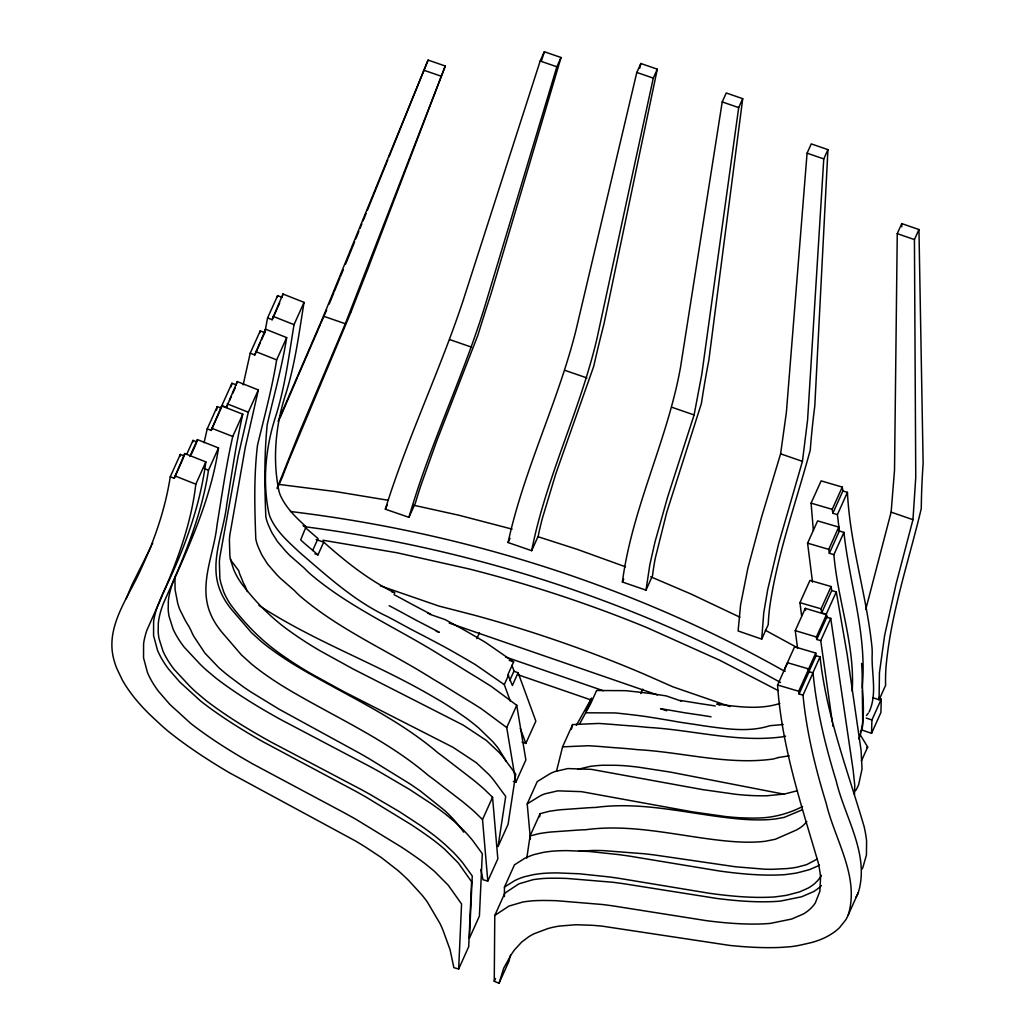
<?xml version="1.0" encoding="UTF-8"?>
<svg xmlns="http://www.w3.org/2000/svg" width="1035" height="1035" viewBox="0 0 1035 1035"><rect width="100%" height="100%" fill="white"/><g stroke="black" fill="none" stroke-linecap="round" stroke-linejoin="round"><path stroke-width="1.5" d="M504.381 896.582L504.446 887.098L514.473 864.82L524.409 858.52A145.586 67.78 24.2 0 1 534.487 854.457L543.246 852.413A180.983 84.262 24.2 0 1 552.884 851.132L556.351 850.899A225.772 105.117 24.2 0 1 567.154 850.628L589.303 851.482L618.788 854.612A413.728 192.626 24.2 0 1 629.836 856.178L719.014 870.94A372.548 173.453 24.2 0 0 731.486 872.557L734.539 872.906A310.798 144.706 24.2 0 0 746.533 874.058A293.021 136.426 24.2 0 0 752.393 874.497L758.112 874.808A252.268 117.447 24.2 0 0 766.482 875.08A240.418 111.935 24.2 0 0 771.929 875.105A227.855 106.087 24.2 0 0 777.246 875.015A213.236 99.282 24.2 0 0 784.97 874.64L795.229 873.255A145.586 67.78 24.2 0 0 801.646 871.716L809.758 869.555L817.961 865.92A133.774 62.281 24.2 0 0 819.435 865.053M510.384 955.189L509.078 960.972L499.038 983.25L494.251 981.284L494.782 915.457L504.808 893.166L518.871 883.851L533.128 879.659A210.092 97.807 24.2 0 1 543.569 878.469L547.399 878.288A277.859 129.362 24.2 0 1 559.353 878.249A289.515 134.796 24.2 0 1 567.374 878.482L612.759 882.26A409.019 190.427 24.2 0 1 623.872 883.748L716.737 898.432A370.504 172.496 24.2 0 0 726.143 899.544L729.222 899.881A313.243 145.844 24.2 0 0 741.345 900.955A296.398 138.004 24.2 0 0 747.283 901.343L753.066 901.614A255.943 119.167 24.2 0 0 761.527 901.795A244.726 113.941 24.2 0 0 767.026 901.77A232.966 108.468 24.2 0 0 772.408 901.614A217.829 101.417 24.2 0 0 780.209 901.136L801.685 896.763L813.497 891.665A141.549 65.904 24.2 0 0 820.25 886.659L821.402 885.546M873.191 697.771L879.09 699.815L885.624 685.299A97.122 29.924 -75.6 0 1 886.038 666.669C890.941 612.668 908.846 561.022 921.279 508.508A388.487 119.685 -75.6 0 1 923.129 463.473L918.951 229.537L901.77 223.599L897.254 233.638L894.525 470.149L891.122 512.144L865.739 609.473M852.193 691.199C855.117 644.805 837.664 600.507 833.899 554.644L843.926 532.365L839.359 531.02L838.764 527.087L817.624 520.877L807.585 543.168L812.501 582.071M861.676 729.921L871.548 733.323L871.897 719.998L881.251 699.22L878.715 697.538M881.251 699.22L880.901 712.546L871.548 733.323M879.09 699.815L879.439 672.789L884.602 635.529L896.155 583.662L912.961 519.686L915.755 477.484L914.435 239.577L918.951 229.537M761.708 639.112L763.752 612.811L767.711 589.614L778.527 544.138L802.435 461.364L807.585 419.964L823.769 158.924L827.948 149.648L811.259 143.891L807.08 153.167L786.354 412.629L780.597 453.822L761.553 517.177L747.839 568.37L740.581 604.88L738.11 630.962L761.708 639.112L768.242 624.61A95.944 24.788 -73.9 0 1 769.794 606.471C777.583 553.013 796.226 501.988 810.263 450.018A384.127 99.269 -73.9 0 1 814.804 405.901L827.948 149.648M170.283 476.721C165.302 508.702 154.745 539.546 141.083 568.836C128.366 598.023 103.966 627.753 114.419 661.52A195.123 90.847 24.2 0 0 116.722 668.312L122.285 679.956A184.139 85.737 24.2 0 0 126.645 687.085L128.262 689.465A186.015 86.604 24.2 0 0 135.494 699.052L137.5 701.445A177.295 82.541 24.2 0 0 143.943 708.626A134.11 62.436 24.2 0 0 151.136 715.806L161.046 725.069A208.721 97.174 24.2 0 0 168.86 731.836L177.697 738.68A267.302 124.446 24.2 0 0 186.947 745.42A277.846 129.362 24.2 0 0 193.26 749.832A288.467 134.304 24.2 0 0 199.664 754.179A302.44 140.812 24.2 0 0 206.185 758.448L212.783 762.653A344.034 160.179 24.2 0 0 222.835 768.824A319.763 148.872 24.2 0 0 229.654 772.886L355.458 840.963A315.623 146.944 24.2 0 1 365.588 847.135L381.333 857.549L397.531 870.176A142.131 66.175 24.2 0 1 404.763 876.684A137.655 64.092 24.2 0 1 409.252 881.083L421.84 894.887A141.032 65.658 24.2 0 1 427.339 902.003L440.043 923.582A282.749 131.639 24.2 0 1 443.174 930.724L450.057 949.664L453.86 967.647L458.66 969.006L461.558 903.982L448.233 885.21L434.454 871.341A210.092 97.807 24.2 0 0 424.247 863.022L420.508 860.227A277.859 129.362 24.2 0 0 408.773 852.012A289.515 134.796 24.2 0 0 400.881 846.746L356.105 819.409A409.019 190.427 24.2 0 0 345.121 813.277L253.148 764.14A370.504 172.496 24.2 0 1 243.859 758.81L240.819 757.025A313.243 145.844 24.2 0 1 228.851 749.78A296.398 138.004 24.2 0 1 223.004 746.106L217.311 742.418A255.943 119.167 24.2 0 1 209.005 736.804A244.726 113.941 24.2 0 1 203.597 733.013A232.966 108.468 24.2 0 1 198.319 729.183A217.829 101.417 24.2 0 1 190.673 723.374L169.818 704.382L158.484 691.302A141.549 65.904 24.2 0 1 152.106 681.767L151.045 679.879A141.174 65.735 24.2 0 1 147.436 672.414L143.542 657.846L143.593 643.796A266.034 123.851 24.2 0 1 144.499 638.66L145.34 635.27A379.315 176.597 24.2 0 1 146.892 630.199C167.774 583.274 189.923 535.871 195.809 484.186L205.836 461.908L184.735 453.55L174.229 478.274L170.283 476.721L180.31 454.443L184.256 455.995L184.735 453.55M174.954 576.417L175.057 589.51L177.722 603.353A159.545 74.287 24.2 0 0 179.78 609.499L185.123 620.133A149.389 69.552 24.2 0 0 188.978 626.55L191.035 630.548A114.07 53.108 24.2 0 0 193.739 636.266L204.904 653.098L218.708 667.562A131.665 61.298 24.2 0 0 224.996 672.944A140.126 65.244 24.2 0 0 229.447 676.502L243.147 686.722A173.751 80.898 24.2 0 0 250.496 691.716L279.101 709.221L359.611 753.234A351.551 163.672 24.2 0 1 370 759.237L409.963 783.909A280.019 130.371 24.2 0 1 420.611 791.206L445.011 810.767A165.613 77.108 24.2 0 1 452.243 817.986L454.456 820.38A174.449 81.222 24.2 0 1 460.303 827.457L463.719 832.127M646.008 590.157L649.864 564.605L655.026 541.835L667.653 496.981L694.097 414.944L701.782 374.424L738.692 107.601L742.716 98.674L726.247 92.982L722.223 101.922L680.551 367.089C667.51 440.302 632.126 507.926 622.397 582.006L646.008 590.157L652.542 575.641A95.259 19.367 -72 0 1 655.323 557.994L666.773 512.26L701.419 403.417A381.617 77.599 -72 0 1 708.833 360.296L742.716 98.674M854.483 794.582L854.768 785.345L853.125 769.924L830.743 618.374L826.784 617.183L826.447 614.699L805.282 608.36L795.255 630.638L797.545 648.117M264.714 333.05L267.586 317.913L277.613 295.635L282.167 297.446M526.802 858.054L530.062 835.957L540.102 813.665L549.042 811.349A285.324 132.842 24.2 0 1 560.647 809.745L584.801 808.024A222.835 103.746 24.2 0 1 595.694 807.442C644.714 800.818 692.945 815.127 741.513 819.177A197.711 92.05 24.2 0 0 751.358 819.759A181.241 84.378 24.2 0 0 756.067 819.875L760.647 819.901A152.3 70.91 24.2 0 0 767.22 819.694L769.341 819.565A132.493 61.686 24.2 0 0 775.422 818.957L784.129 817.404L801.866 809.991M539.636 816.835L540.102 813.665M205.836 461.908C199.833 507.745 183.48 551.461 163.09 592.745M218.514 447.935L208.488 470.213C201.45 517.034 182.587 560.75 163.323 603.612A525.715 244.765 24.2 0 0 161.589 608.502L161.072 610.133A340.709 158.627 24.2 0 0 159.726 615.036L159.028 618.322A245.386 114.251 24.2 0 0 158.316 623.303L158.174 631.764A170.697 79.475 24.2 0 0 159.067 638.698L162.974 651.106A131.704 61.324 24.2 0 0 165.639 656.513L167.748 660.162A133.774 62.281 24.2 0 0 174.152 669.412L189.871 686.283A145.586 67.78 24.2 0 0 196.107 692.182L206.107 700.566A213.236 99.282 24.2 0 0 213.676 706.219A227.855 106.087 24.2 0 0 218.89 709.932A240.418 111.935 24.2 0 0 224.233 713.633A252.268 117.447 24.2 0 0 232.474 719.105L238.102 722.702A293.021 136.426 24.2 0 0 243.885 726.285A310.798 144.706 24.2 0 0 255.723 733.362L258.737 735.109A372.548 173.453 24.2 0 0 271.067 742.056L359.417 788.579A413.728 192.626 24.2 0 1 370.349 794.595L399.458 811.699L421.271 826.008A225.772 105.117 24.2 0 1 431.854 833.667L435.243 836.267A180.983 84.262 24.2 0 1 444.649 844.12L453.149 852.115A145.586 67.78 24.2 0 1 462.839 863.009L472.271 875.998L469.373 938.331L479.412 916.053L482.297 853.72L472.866 840.731A145.586 67.78 24.2 0 0 463.175 829.837L454.675 821.842A180.983 84.262 24.2 0 0 445.283 813.989L441.893 811.388A225.772 105.117 24.2 0 0 431.297 803.729L409.498 789.42L380.375 772.317A413.728 192.626 24.2 0 0 369.456 766.301L281.106 719.778A372.548 173.453 24.2 0 1 268.764 712.83L265.749 711.084A310.798 144.706 24.2 0 1 253.911 704.007A293.021 136.426 24.2 0 1 248.141 700.423L242.5 696.827A252.268 117.447 24.2 0 1 234.272 691.354A240.418 111.935 24.2 0 1 228.916 687.654A227.855 106.087 24.2 0 1 223.702 683.928A213.236 99.282 24.2 0 1 216.134 678.274L206.133 669.904A145.586 67.78 24.2 0 1 199.91 664.004L184.178 647.134A133.774 62.281 24.2 0 1 177.774 637.883L175.665 634.235A131.704 61.324 24.2 0 1 173 628.814L169.093 616.42A170.697 79.475 24.2 0 1 168.2 609.486L168.343 601.024A245.386 114.251 24.2 0 1 169.054 596.044L169.753 592.757A340.709 158.627 24.2 0 1 171.098 587.841L171.616 586.211A525.715 244.765 24.2 0 1 173.35 581.321C192.613 538.472 211.476 494.756 218.514 447.935L197.4 439.616L189.884 456.332M211.166 430.405L221.192 408.126L217.246 406.587L207.22 428.878L211.166 430.405L221.658 405.927L242.772 414.181L232.746 436.472C226.083 465.685 221.904 495.351 217.052 524.887C214.038 554.385 198.008 585.124 210.752 614.311A115.894 53.962 24.2 0 0 213.171 619.383L215.125 622.811A121.625 56.627 24.2 0 0 221.387 631.609L241.414 654.909L251.143 663.72A132.493 61.686 24.2 0 0 257.081 668.468L259.151 670.046A152.3 70.91 24.2 0 0 265.607 674.755L270.096 677.86A181.241 84.378 24.2 0 0 274.728 680.965A197.711 92.05 24.2 0 0 284.431 687.124C332.558 716.207 385.188 738.485 428.244 775.383A222.835 103.746 24.2 0 1 438.905 783.404L462.541 801.62A285.324 132.842 24.2 0 1 473.849 811.142L482.517 819.539L487.808 881.095L482.996 879.724L480.822 869.542M242.772 414.181C235.967 443.963 231.801 474.224 226.781 504.33C223.612 533.245 208.203 563.428 220.778 592.033A115.894 53.962 24.2 0 0 223.198 597.091L225.151 600.533A121.625 56.627 24.2 0 0 231.413 609.33L251.44 632.631L261.169 641.441A132.493 61.686 24.2 0 0 267.108 646.189L269.178 647.768A152.3 70.91 24.2 0 0 275.633 652.477L280.123 655.582A181.241 84.378 24.2 0 0 284.767 658.687A197.711 92.05 24.2 0 0 294.457 664.845C342.585 693.929 395.215 716.194 438.271 753.105A222.835 103.746 24.2 0 1 448.931 761.126L472.581 779.342A285.324 132.842 24.2 0 1 483.888 788.864L492.544 797.26L497.835 858.817L487.808 881.095M179.948 456.37L180.31 454.443M258.349 389.949L248.309 412.24L238.218 455.943L219.86 556.985A465.025 216.509 24.2 0 0 219.368 561.889L219.86 578.371A180.025 83.822 24.2 0 0 220.947 583.391L223.625 591.684A132.428 61.66 24.2 0 0 225.953 596.755L227.816 600.184A130.695 60.845 24.2 0 0 231.193 605.397C244.765 623.419 260.665 639.785 279.049 652.956A219.524 102.206 24.2 0 0 296.398 664.742L301.754 668.092A283.215 131.859 24.2 0 0 310.086 673.099L343.077 691.264L453.11 747.361L476.333 762.717L488.792 774.426A82.645 38.476 24.2 0 1 494.018 780.571L505.701 796.445L498.042 846.591L508.069 824.313L515.728 774.167L504.045 758.293A82.645 38.476 24.2 0 0 498.818 752.147L486.359 740.439L463.15 725.082L353.103 668.985L320.113 650.821A283.215 131.859 24.2 0 1 311.781 645.814L306.425 642.463A219.524 102.206 24.2 0 1 289.075 630.677C270.691 617.507 254.791 601.141 241.22 583.106A130.695 60.845 24.2 0 1 237.856 577.892L235.98 574.477A132.428 61.66 24.2 0 1 233.651 569.405L230.973 561.099A180.025 83.822 24.2 0 1 229.886 556.093L229.395 539.597A465.025 216.509 24.2 0 1 229.886 534.707L245.334 447.146L258.349 389.949L237.261 381.553L226.432 407.376L221.878 405.565L231.905 383.286L236.51 384.891M265.594 329.221L264.805 332.675L260.251 330.877L250.224 353.155L254.765 354.953L265.594 329.221L286.682 337.604L276.656 359.882C272.011 388.707 264.287 416.872 257.508 445.218C253.782 476.191 254.623 507.836 255.8 538.937A106.152 49.421 24.2 0 0 256.486 541.9A102.349 47.649 24.2 0 0 258.634 547.942L260.044 550.982A91.145 42.435 24.2 0 0 262.165 555.446L267.522 563.959L275.815 573.636A104.936 48.852 24.2 0 0 280.291 578.229L294.483 590.61A73.783 34.349 24.2 0 0 299.632 595.733C339.635 630.069 388.837 651.041 433.07 679.115A360.284 167.735 24.2 0 1 446.447 687.136L460.381 695.779A510.63 237.739 24.2 0 1 481.301 708.729L506.71 727.553L515.844 782.24L513.308 781.36M286.682 337.604C282.037 366.998 273.887 395.642 267.224 424.596C264.132 455.064 264.533 486.101 265.827 516.646A106.152 49.421 24.2 0 0 266.512 519.622A102.349 47.649 24.2 0 0 268.66 525.664L270.07 528.704A91.145 42.435 24.2 0 0 272.192 533.167L277.561 541.68L285.841 551.357A104.936 48.852 24.2 0 0 290.33 555.95L304.51 568.331A73.783 34.349 24.2 0 0 309.672 573.455C349.662 607.791 398.876 628.762 443.096 656.837A360.284 167.735 24.2 0 1 456.474 664.845L470.408 673.5A510.63 237.739 24.2 0 1 491.34 686.451L516.737 705.275L525.871 759.962L515.844 782.24M267.586 317.913L272.14 319.724L282.956 294.005L304.044 302.375L294.018 324.654C288.856 356.118 284.935 388.034 275 418.528C265.607 448.44 262.489 481.314 268.673 512.144A81.881 38.127 24.2 0 0 269.773 516.245C275.142 529.545 286.048 539.804 296.398 549.365A88.531 41.219 24.2 0 0 302.324 554.747C329.001 577.646 355.303 601.542 387.582 616.64A518.147 241.246 24.2 0 1 401.632 624.208L411.865 629.759A941.928 438.542 24.2 0 1 444.636 646.966L450.937 650.459A742.897 345.871 24.2 0 1 475.324 664.599L504.291 684.627L510.371 701.212M304.044 302.375C298.895 333.826 294.962 365.756 285.026 396.25C275.646 426.161 272.528 459.035 278.713 489.865A81.881 38.127 24.2 0 0 279.799 493.954C285.104 507.098 295.816 517.293 306.062 526.737L300.68 539.843A88.531 41.219 24.2 0 0 306.619 545.225L314.239 551.629A59.396 27.66 24.2 0 0 317.965 554.902L323.709 542.146L316.128 539.52M192.626 442.268L192.989 440.405L196.935 441.958L197.4 439.616M531.667 550.685C545.962 477.678 580.195 410.494 597.04 338.264L653.279 78.117L657.303 69.19L640.833 63.497L636.81 72.437L575.809 330.928C557.71 402.822 523.852 469.916 508.069 542.534L531.667 550.685L538.2 536.169A95.181 14.167 -70.3 0 1 542.185 518.949L555.756 473.926L593.741 366.248A381.359 56.77 -70.3 0 1 603.935 324.084L657.303 69.19M207.22 428.878L204.076 442.682M217.246 406.587L216.522 410.067M221.658 405.927L221.192 408.126M221.503 407.272L221.878 405.565M231.905 383.286L231.154 386.702M236.886 383.222L237.261 381.553M250.224 353.155L243.16 384.813M259.876 332.546L260.251 330.877M277.238 297.304L277.613 295.635M282.581 295.622L282.956 294.005M639.746 68.219L640.833 63.497M499.038 983.25L503.709 968.178L511.445 954.296A282.749 131.639 24.2 0 1 514.887 949.418L521.756 941.992L528.484 936.921A141.032 65.658 24.2 0 1 534.254 933.686L547.347 928.757A137.655 64.092 24.2 0 1 551.978 927.502A142.131 66.175 24.2 0 1 559.417 926.066L575.977 924.734L591.994 925.29A315.623 146.944 24.2 0 1 602.254 926.157L729.339 945.369A319.763 148.872 24.2 0 0 736.247 946.055A344.034 160.179 24.2 0 0 746.429 946.87L753.144 947.258A302.44 140.812 24.2 0 0 759.755 947.517A288.467 134.304 24.2 0 0 766.275 947.633A277.846 129.362 24.2 0 0 772.705 947.633A267.302 124.446 24.2 0 0 782.137 947.336L791.167 946.65A208.721 97.174 24.2 0 0 799.201 945.356L809.409 943.053A134.11 62.436 24.2 0 0 816.848 940.918A177.295 82.541 24.2 0 0 823.549 938.279L825.645 937.283A186.015 86.604 24.2 0 0 833.24 932.82L834.947 931.578A184.139 85.737 24.2 0 0 839.605 927.567L845.673 919.947A195.123 90.847 24.2 0 0 848.286 914.849L858.313 892.571C869.892 854.289 844.78 817.443 836.228 781.024C825.387 745.73 816.537 709.674 813.044 672.854L809.098 671.689L808.749 668.959L787.583 662.723L777.557 685.002C781.593 745.782 800.974 803.859 818.012 861.87A379.315 176.597 24.2 0 1 819.28 867.912L819.927 871.819A266.034 123.851 24.2 0 1 820.561 877.473L819.875 891.316L815.295 902.96A141.174 65.735 24.2 0 1 811.362 907.824L810.224 908.937A141.549 65.904 24.2 0 1 803.47 913.944L791.659 919.041L770.182 923.427A217.829 101.417 24.2 0 1 762.381 923.906A232.966 108.468 24.2 0 1 756.999 924.048A244.726 113.941 24.2 0 1 751.488 924.074A255.943 119.167 24.2 0 1 743.039 923.893L737.256 923.621A296.398 138.004 24.2 0 1 731.318 923.233A313.243 145.844 24.2 0 1 719.196 922.159L716.116 921.836A370.504 172.496 24.2 0 1 706.711 920.71L613.833 906.026A409.019 190.427 24.2 0 0 602.732 904.538L557.335 900.76A289.515 134.796 24.2 0 0 549.326 900.528A277.859 129.362 24.2 0 0 537.372 900.566L533.542 900.748A210.092 97.807 24.2 0 0 523.102 901.938L508.845 906.13L494.782 915.457M556.481 771.334L562.574 746.843L572.601 724.565L598.528 723.452A510.63 237.739 24.2 0 1 619.745 725.043L633.886 726.091A360.284 167.735 24.2 0 1 647.444 727.372C692.493 729.791 737.619 742.988 782.809 736.778A73.783 34.349 24.2 0 0 785.578 736.105M571.462 729.158L572.601 724.565M408.941 517.332C429.434 446.059 462.153 379.056 484.212 308.339L556.856 66.783L561.035 57.507L544.345 51.75L540.166 61.026L462.981 301.004C439.668 371.332 407.311 438.374 385.33 509.194L408.941 517.332L415.462 502.829A95.725 8.823 -68.6 0 1 420.702 485.984L436.447 441.764L477.872 335.275A383.325 35.332 -68.6 0 1 490.939 294.108L561.035 57.507M541.421 60.961L544.345 51.75M126.102 598.773L132.118 584.542L151.11 546.545M861.56 728.743C865.376 711.562 861.935 693.553 862.181 676.049A464.456 216.237 24.2 0 0 862.077 670.68L861.612 663.422M277.302 487.666L298.973 433.445L345.302 323.735L445.283 66.02L428.089 60.082L323.463 316.192L278.092 421.284M860.434 731.551L860.965 730.141M445.283 66.02L366.895 271.455A387.181 15.383 -67 0 0 351.124 311.742M848.286 914.849C859.852 876.567 834.753 839.734 826.202 803.302C815.36 768.009 806.511 731.952 803.018 695.132L813.044 672.854M345.612 264.106L354.643 241.776M355.846 238.8L358.86 231.348M360.064 228.373L361.875 223.896M363.078 220.921L366.079 213.482M367.283 210.493L387.763 159.869M388.966 156.893L428.089 60.082M351.137 311.703L288.778 460.523A96.772 3.842 -67 0 0 282.361 477.07L277.134 488.662M858.765 738.912L859.399 737.438A124.562 57.999 24.2 0 0 860.848 732.78L861.353 731.202A136.348 63.484 24.2 0 0 862.75 724.604L862.323 692.053A467.548 217.686 24.2 0 0 862.323 690.267M279.993 418.036L297.394 377.542M320.928 323.205L326.646 309.995M298.015 376.106L320.32 324.615M162.34 594.426L156.919 607.92A379.315 176.597 24.2 0 0 155.366 612.992L154.525 616.381A266.034 123.851 24.2 0 0 153.62 621.505L153.568 635.568L157.462 650.135A141.174 65.735 24.2 0 0 161.072 657.6L162.133 659.476A141.549 65.904 24.2 0 0 168.511 669.011L179.844 682.091L200.712 701.096A217.829 101.417 24.2 0 0 208.345 706.905A232.966 108.468 24.2 0 0 213.624 710.735A244.726 113.941 24.2 0 0 219.032 714.525A255.943 119.167 24.2 0 0 227.351 720.14L233.043 723.827A296.398 138.004 24.2 0 0 238.891 727.502A313.243 145.844 24.2 0 0 250.845 734.746L253.886 736.532A370.504 172.496 24.2 0 0 263.188 741.862L355.16 790.986A409.019 190.427 24.2 0 1 366.144 797.131L410.908 824.468A289.515 134.796 24.2 0 1 418.8 829.734A277.859 129.362 24.2 0 1 430.534 837.949L434.286 840.731A210.092 97.807 24.2 0 1 444.481 849.049L458.259 862.918L471.585 881.704L468.7 946.727L458.66 969.006M174.229 478.274L183.622 457.379M186.727 454.339L192.989 440.405M191.294 454.481L196.301 443.342M226.432 407.376L228.308 403.197M229.563 400.416L231.452 396.237M232.707 393.442L235.204 387.879M254.765 354.953L260.419 342.43M261.661 339.635L264.171 334.072M272.14 319.724L279.657 303.009M312.609 550.581L318.03 538.549L305.493 527.759M385.33 509.194L387.297 504.834M508.069 542.534L510.035 538.187M476.812 638.647L479.438 632.799M429.745 614.273L445.024 619.551L460.963 628.18A742.897 345.871 24.2 0 1 485.35 642.308L513.658 661.87L507.913 674.626L512.39 685.481L518.121 672.724L513.696 671.197M504.291 684.627L508.586 675.092M509.725 680.487L514.02 670.965L511.937 665.272M506.71 727.553L516.737 705.275M482.517 819.539L492.544 797.26M522.028 742.108L525.832 743.428L535.858 721.149L518.121 672.724M622.397 582.006L623.704 579.108M530.412 839.139L527.216 803.872L537.243 781.593L549.546 773.999A82.645 38.476 24.2 0 1 555.006 771.541L567.84 768.565L591.438 769.367L702.429 789.576L735.769 794.298A283.215 131.859 24.2 0 0 744.217 795.087L749.651 795.462M579.652 723.892L590.869 703.257L596.613 690.5L625.425 690.668A742.897 345.871 24.2 0 1 650.096 693.476L666.204 695.895L681.483 701.174M494.251 981.284L495.506 978.502M640.794 693.566L642.761 689.181M813.342 530.438L811.091 503.152L821.117 480.874L842.27 487.071L842.865 490.991L832.839 513.269L837.393 514.615L839.424 531.434M832.839 513.269L832.231 509.349L842.27 487.071M837.393 514.615L847.432 492.337L842.865 490.991M801.633 615.954L799.939 602.655L809.965 580.376L831.118 586.547L831.713 590.571L821.687 612.849L826.24 614.195L826.81 618.063M833.899 554.644L829.333 553.298L828.737 549.365L838.764 527.087M829.333 553.298L839.359 531.02M821.687 612.849L821.091 608.826L831.118 586.547M826.24 614.195L836.28 591.916L831.713 590.571M832.386 722.456L820.716 640.652L816.757 639.462L816.408 636.978L826.447 614.699M816.757 639.462L826.784 617.183M820.716 640.652L830.743 618.374M808.231 669.774L815.748 653.072L794.582 646.784L784.556 669.076L784.776 671.094M803.018 695.132L799.059 693.967L798.722 691.238L808.749 668.959M808.568 672.401L816.097 655.685L815.748 653.072M799.059 693.967L809.098 671.689M812.527 673.578L820.043 656.863L816.097 655.685M861.418 760.945L867.692 747.024L859.93 734.294M151.925 544.798L152.727 543.052M869.128 711.925C877.538 693.864 871.25 673.022 872.207 653.771A464.456 216.237 24.2 0 0 872.104 648.402C866.903 595.966 850.007 545.225 847.432 492.337M576.327 725.354L591.658 698.107L585.913 710.864L590.183 703.27M821.454 875.338L819.862 877.861A131.704 61.324 24.2 0 1 816.964 881.354L814.713 883.502A133.774 62.281 24.2 0 1 807.934 888.198L799.732 891.847L791.62 893.994A145.586 67.78 24.2 0 1 785.19 895.534L774.93 896.918A213.236 99.282 24.2 0 1 767.22 897.293A227.855 106.087 24.2 0 1 761.902 897.384A240.418 111.935 24.2 0 1 756.456 897.358A252.268 117.447 24.2 0 1 748.085 897.086L742.367 896.776A293.021 136.426 24.2 0 1 736.493 896.336A310.798 144.706 24.2 0 1 724.513 895.184L721.46 894.835A372.548 173.453 24.2 0 1 708.988 893.218L619.797 878.456A413.728 192.626 24.2 0 0 608.761 876.891L579.277 873.773L557.115 872.906A225.772 105.117 24.2 0 0 546.325 873.178L542.857 873.411A180.983 84.262 24.2 0 0 533.219 874.691L524.46 876.736A145.586 67.78 24.2 0 0 514.382 880.798L504.446 887.098M855.57 790.727L856.488 789.2A174.022 81.015 24.2 0 0 858.714 784.465L862.039 768.966L861.068 750.284L847.173 654.443L836.28 591.916M868.326 713.167L866.489 715.495M527.216 803.872L539.52 796.277A82.645 38.476 24.2 0 1 544.979 793.819L557.813 790.843L581.411 791.646L692.389 811.854L725.729 816.576A283.215 131.859 24.2 0 0 734.177 817.365L739.624 817.741A219.524 102.206 24.2 0 0 757.258 818.038C773.054 817.857 788.554 813.691 802.552 806.537M817.352 859.011L806.627 864.652L797.041 867.201A131.665 61.298 24.2 0 1 790.585 868.184A140.126 65.244 24.2 0 1 786.031 868.637L772.045 869.309A173.751 80.898 24.2 0 1 764.567 869.18L735.562 866.787L654.211 854.923A351.551 163.672 24.2 0 0 643.705 853.72L603.172 850.602A280.019 130.371 24.2 0 0 592.343 850.485L579.031 851.197M779.821 703.451C759.561 710.062 737.476 706.646 716.776 704.046L719.83 705.094M866.787 747.503L867.692 747.024M797.48 790.701L784.478 794.013L767.284 795.747A219.524 102.206 24.2 0 1 749.651 795.462M577.75 769.341L590.338 766.366A183.919 85.633 24.2 0 1 602.318 765.253L615.89 765.292A238.503 111.043 24.2 0 1 626.511 765.874A339.998 158.29 24.2 0 1 638.259 767.142L670.538 772.123L783.741 794.13M530.062 835.957L539.015 833.641A285.324 132.842 24.2 0 1 550.607 832.024L574.774 830.316A222.835 103.746 24.2 0 1 585.668 829.734C634.688 823.097 682.919 837.406 731.486 841.455A197.711 92.05 24.2 0 0 741.319 842.037A181.241 84.378 24.2 0 0 746.041 842.167L750.608 842.179A152.3 70.91 24.2 0 0 757.193 841.972L759.302 841.843A132.493 61.686 24.2 0 0 765.383 841.248L775.396 839.243L796.277 830.07A121.625 56.627 24.2 0 0 802.888 825.71L804.984 823.666A115.894 53.962 24.2 0 0 806.808 821.492M778.113 757.555L789.136 755.848M783.159 724.5L769.794 725.729C748.628 732.56 725.6 728.782 704.046 725.884A518.147 241.246 24.2 0 0 689.853 723.698L679.516 722.158A941.928 438.542 24.2 0 0 646.448 716.634L640.07 715.754A742.897 345.871 24.2 0 0 615.385 712.947L585.901 712.792M562.574 746.843L588.501 745.73A510.63 237.739 24.2 0 1 609.718 747.322L623.846 748.37A360.284 167.735 24.2 0 1 637.405 749.651C682.466 752.083 727.592 765.292 772.783 759.069A73.783 34.349 24.2 0 0 778.113 757.568M279.579 484.483L335.806 491.612L388.034 500.254M290.512 511.523C463.499 532.352 632.954 585.616 784.828 671.379M304.212 526.647C470.822 548.356 633.782 600.352 780.519 682.505M322.907 540.218L397.065 552.781L468.777 568.875A1189.733 1033.435 1.5 0 1 647.237 627.753L719.739 660.265L778.32 690.643M711.032 716.802L708.341 716.349A518.147 241.246 24.2 0 0 694.136 714.176L683.812 712.636A938.163 436.783 24.2 0 0 664.25 709.273L660.459 708.652L666.566 710.76M680.318 700.423L701.2 703.813A513.877 239.253 24.2 0 1 715.276 705.973M413.845 505.274L458.893 515.236L512.079 529.105M811.091 503.152L832.231 509.349M807.585 543.168L828.737 549.365M799.939 602.655L821.091 608.826M777.557 685.002L798.722 691.238M795.255 630.638L816.408 636.978M538.329 536.816L577.258 549.352L625.528 566.818M636.81 72.437L653.279 78.117M722.223 101.922L738.692 107.601M540.166 61.026L556.856 66.783M807.08 153.167L823.769 158.924M423.574 70.121L440.755 76.06M897.254 233.638L914.435 239.577M565.071 370.401L586.91 377.943M672.258 407.402L694.097 414.944M449.708 339.596L471.546 347.139M780.597 453.822L802.435 461.364M323.463 316.192L345.302 323.735M891.122 512.144L912.961 519.686M866.256 718.044L871.897 719.998M303.074 525.702L306.062 526.737M314.938 553.854L317.965 554.902M380.363 585.849L438.866 606.044L474.146 615.139A1189.073 1032.865 1.5 0 1 643.938 674.057L672.944 686.852L729.96 706.53M391.877 591.891L394.93 592.939C368.538 579.936 345.483 561.539 323.709 542.146M427.882 613.289L430.922 614.337L410.248 603.379A513.877 239.253 24.2 0 0 396.314 595.862L394.037 594.672M449.216 623.07L657.354 694.912M436.227 631.246L439.28 632.307L435.528 630.315A938.163 436.783 24.2 0 0 416.148 620.237L405.914 614.687A518.147 241.246 24.2 0 0 391.864 607.105L389.186 605.695M505.598 657.018L603.301 690.746M509.168 660.317L513.658 661.87M518.38 674.885L591.296 700.048M211.632 428.205L232.746 436.472M204.27 468.545L208.488 470.213M174.708 475.828L195.809 484.186M272.93 316.283L294.018 324.654M255.567 351.499L276.656 359.882M227.221 403.831L248.309 412.24M650.743 576.805L690.901 593.974L739.883 617.171M765.357 630.263L797.17 647.612M258.944 605.41C313.294 641.053 375.239 663.06 431.323 695.714A339.998 158.29 24.2 0 1 442.928 702.493A238.503 111.043 24.2 0 1 453.395 709.208L466.72 718.445A183.919 85.633 24.2 0 1 478.429 727.734L492.673 741.526A145.857 67.909 24.2 0 1 498.249 748.24L504.86 758.927A130.074 60.56 24.2 0 1 505.766 760.971M520.307 728.355L525.832 743.428M843.926 532.365C849.502 583.973 867.123 634.209 862.271 686.684A467.548 217.686 24.2 0 1 862.31 688.482M832.645 724.384L832.903 726.311M820.043 656.863C826.357 715.34 847.639 770.519 864.096 826.525A373.958 174.113 24.2 0 1 865.428 832.89L865.79 834.986A284.289 132.364 24.2 0 1 866.593 841.183L866.437 854.975L862.88 867.446A181.436 84.469 24.2 0 1 862.064 869.089M805.282 608.36L805.502 610.288M901.77 223.599L901.77 226.833M230.287 559.016A105.596 49.163 24.2 0 0 231.387 560.918L238.723 570.686A72.67 33.832 24.2 0 0 240.87 576.741L242.099 579.665A62.786 29.239 24.2 0 0 244.635 585.254L245.45 586.664A50.676 23.585 24.2 0 0 247.391 591.567M858.313 892.571A195.123 90.847 24.2 0 1 855.699 897.668M329.182 304.122A388.487 10.234 -66.6 0 1 333.852 292.698M334.447 291.236A388.487 10.234 -66.6 0 1 339.92 277.897M340.489 276.539A388.487 10.234 -66.6 0 1 343.31 269.682"/></g></svg>
